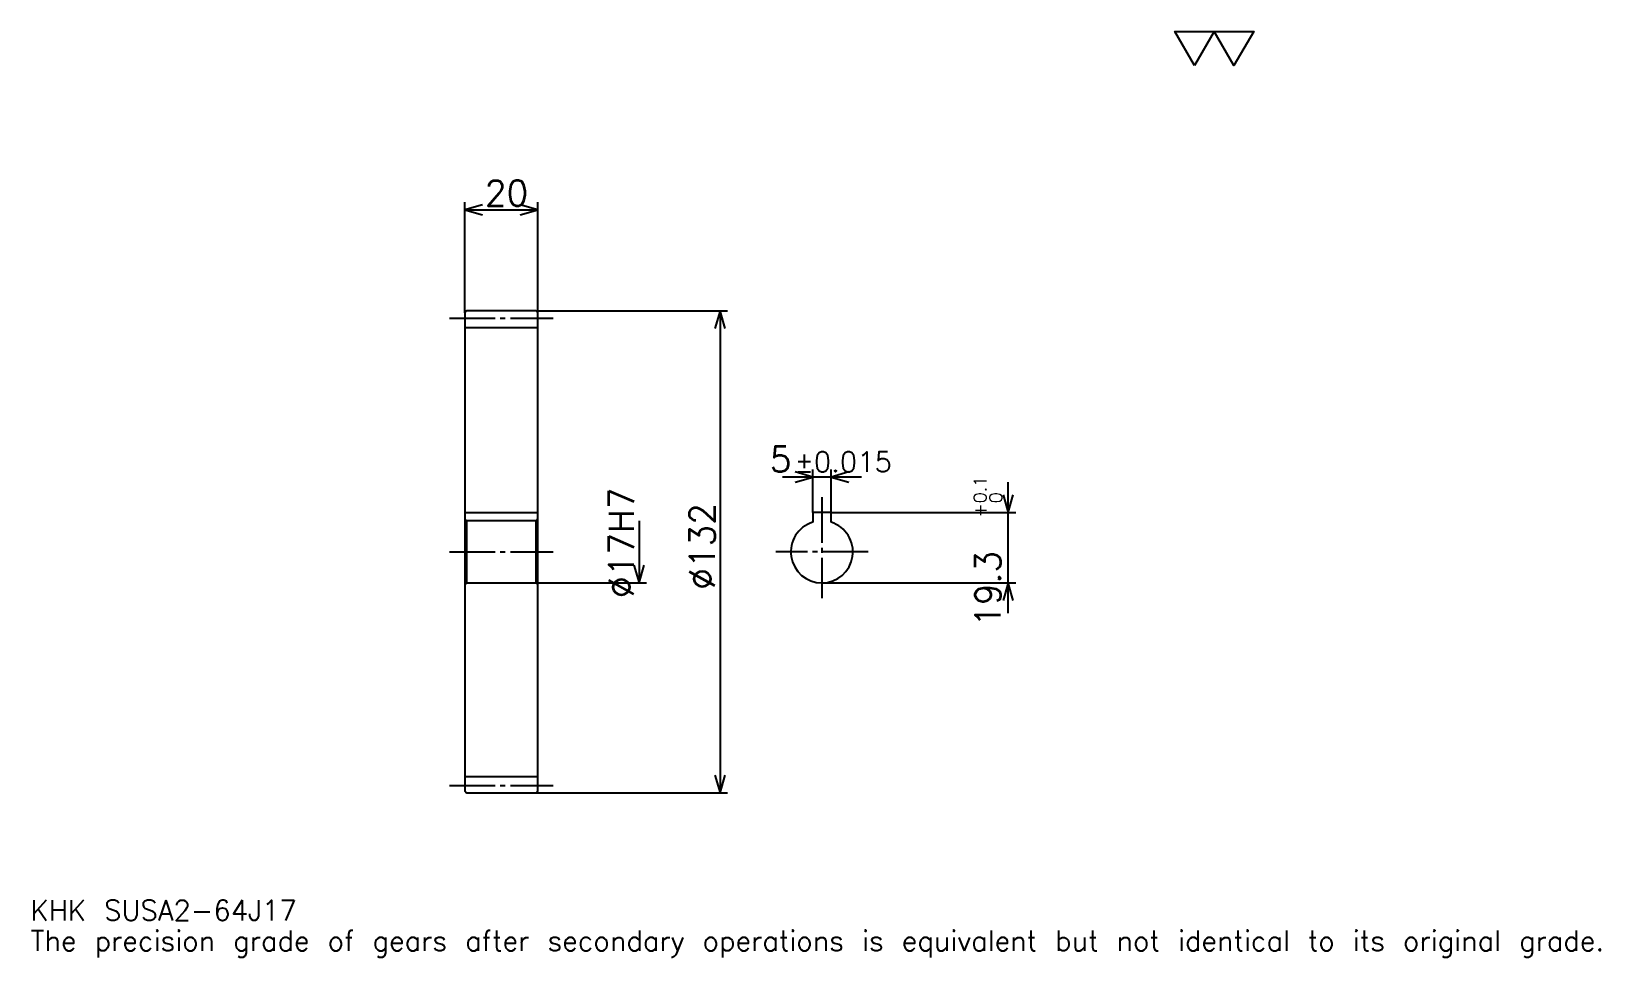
# Model space of a CAD drawing. Extents: x 14 to 444, y 5 to 259.
import ezdxf

# ---------------------------------------------------------------- set-up
doc = ezdxf.new("R2010")
doc.units = 0
doc.linetypes.add('DASHDOT', pattern=[16.630436, 12.472826, -1.38587, 1.38587, -1.38587])
doc.layers.get('0').update_dxf_attribs({"linetype": 'CONTINUOUS'})
doc.layers.add('DASHDOT', color=6, linetype='DASHDOT')
doc.styles.add('KANJI', font='TXT', dxfattribs={"bigfont": 'BIGFONT'})

msp = doc.modelspace()

# ---------------------------------------------------------------- linework, layer by layer
at = {"color": 5}
for p, q in [((132.78804, 182.241852), (132.78804, 212.038055)), ((152.78804, 182.241852), (152.78804, 212.038055)), ((132.78804, 209.959244), (152.78804, 209.959244)), ((132.78804, 181.741852), (132.78804, 182.241852)), ((152.28804, 182.241852), (152.78804, 182.241852)), ((152.78804, 182.241852), (204.758148, 182.241852)), ((152.78804, 181.741852), (152.78804, 182.241852)), ((202.679352, 182.241852), (202.679352, 50.241852)), ((228.081512, 127.041855), (228.081512, 138.821747)), ((233.081512, 127.041855), (233.081512, 138.821747)), ((241.396729, 136.742935), (219.766296, 136.742935)), ((281.586975, 99.426636), (281.586975, 135.357071)), ((180.505432, 124.741852), (180.505432, 107.741852)), ((233.081512, 127.041855), (283.665771, 127.041855)), ((152.78804, 107.741852), (182.584229, 107.741852)), ((230.581512, 107.741852), (283.665771, 107.741852)), ((152.28804, 50.241852), (152.78804, 50.241852)), ((152.78804, 50.241852), (204.758148, 50.241852))]:
    msp.add_line(p, q, dxfattribs=at)
at = {"color": 4}
for p, q in [((132.78804, 177.741852), (152.78804, 177.741852)), ((132.78804, 127.041855), (152.78804, 127.041855)), ((152.78804, 125.241852), (152.28804, 124.741852)), ((132.78804, 107.241852), (133.28804, 107.741852)), ((152.78804, 107.241852), (152.28804, 107.741852)), ((132.78804, 54.741852), (152.78804, 54.741852))]:
    msp.add_line(p, q, dxfattribs=at)
at = {"color": 7}
msp.add_lwpolyline([(332.608704, 249.456528), (327.203827, 258.825012), (348.823364, 258.825012), (343.418488, 249.456528), (338.01358, 258.825012), (332.608704, 249.456528)], dxfattribs=at)
at = {"color": 5}
for points in [[(137.63858, 211.345123), (132.78804, 209.959244), (137.63858, 208.573364)], [(147.9375, 208.573364), (152.78804, 209.959244), (147.9375, 211.345123)], [(204.065216, 177.391312), (202.679352, 182.241852), (201.293472, 177.391312)], [(223.230988, 135.357071), (228.081512, 136.742935), (223.230988, 138.128815)], [(237.932068, 138.128815), (233.081512, 136.742935), (237.932068, 135.357071)], [(280.201111, 131.892395), (281.586975, 127.041855), (282.972839, 131.892395)], [(179.119568, 112.592392), (180.505432, 107.741852), (181.891296, 112.592392)], [(282.972839, 102.891312), (281.586975, 107.741852), (280.201111, 102.891312)], [(201.293472, 55.092396), (202.679352, 50.241852), (204.065216, 55.092396)]]:
    msp.add_lwpolyline(points, dxfattribs=at)
at = {"color": 4}
for points in [[(132.78804, 107.241852), (132.78804, 50.741852), (133.28804, 50.241852), (152.28804, 50.241852), (152.78804, 50.741852), (152.78804, 181.741852), (152.28804, 182.241852), (133.28804, 182.241852), (132.78804, 181.741852), (132.78804, 107.241852)], [(132.78804, 125.241852), (133.28804, 124.741852), (133.28804, 107.741852), (152.28804, 107.741852), (152.28804, 124.741852), (133.28804, 124.741852)], [(233.081512, 124.365891), (233.081512, 127.041855), (228.081512, 127.041855), (228.081512, 124.365891)]]:
    msp.add_lwpolyline(points, dxfattribs=at)
msp.add_arc((230.581512, 116.241852), 8.5, 107.10463483, 72.89536517, dxfattribs=at)
at = {"layer": 'DASHDOT', "color": 7}
for p, q in [((128.630432, 180.241852), (156.945648, 180.241852)), ((230.581512, 131.199463), (230.581512, 103.584244)), ((128.630432, 116.241852), (156.945648, 116.241852)), ((243.239136, 116.241852), (217.92392, 116.241852)), ((128.630432, 52.241852), (156.945648, 52.241852))]:
    msp.add_line(p, q, dxfattribs=at)

# ---------------------------------------------------------------- texts
at = {"color": 7, "style": 'KANJI'}
for s, height, p in [('20', 6.929348, (138.283966, 211.067932)), ('5', 6.929348, (216.277985, 138.128815)), ('%%p0.015', 5.543478, (223.137177, 138.128815)), ('KHK SUSA2-64J17', 5.543478, (13.858696, 15.244565)), ('The precision grade of gears after secondary operations is equivalent but not identical to its original grade.', 5.543478, (13.858696, 6.929348))]:
    msp.add_text(s, height=height, dxfattribs=at).set_placement(p)
for s, height, p in [('0.1', 3.464674, (275.627716, 129.577194)), ('%%c17H7', 6.929348, (179.119568, 103.595795)), ('+', 3.464674, (275.627716, 125.696762)), ('0', 3.464674, (279.92392, 129.577194)), ('%%c132', 6.929348, (201.293472, 105.847832)), ('19.3', 6.929348, (279.508148, 95.703796))]:
    msp.add_text(s, height=height, rotation=90, dxfattribs=at).set_placement(p)

doc.saveas('drawing.dxf')
